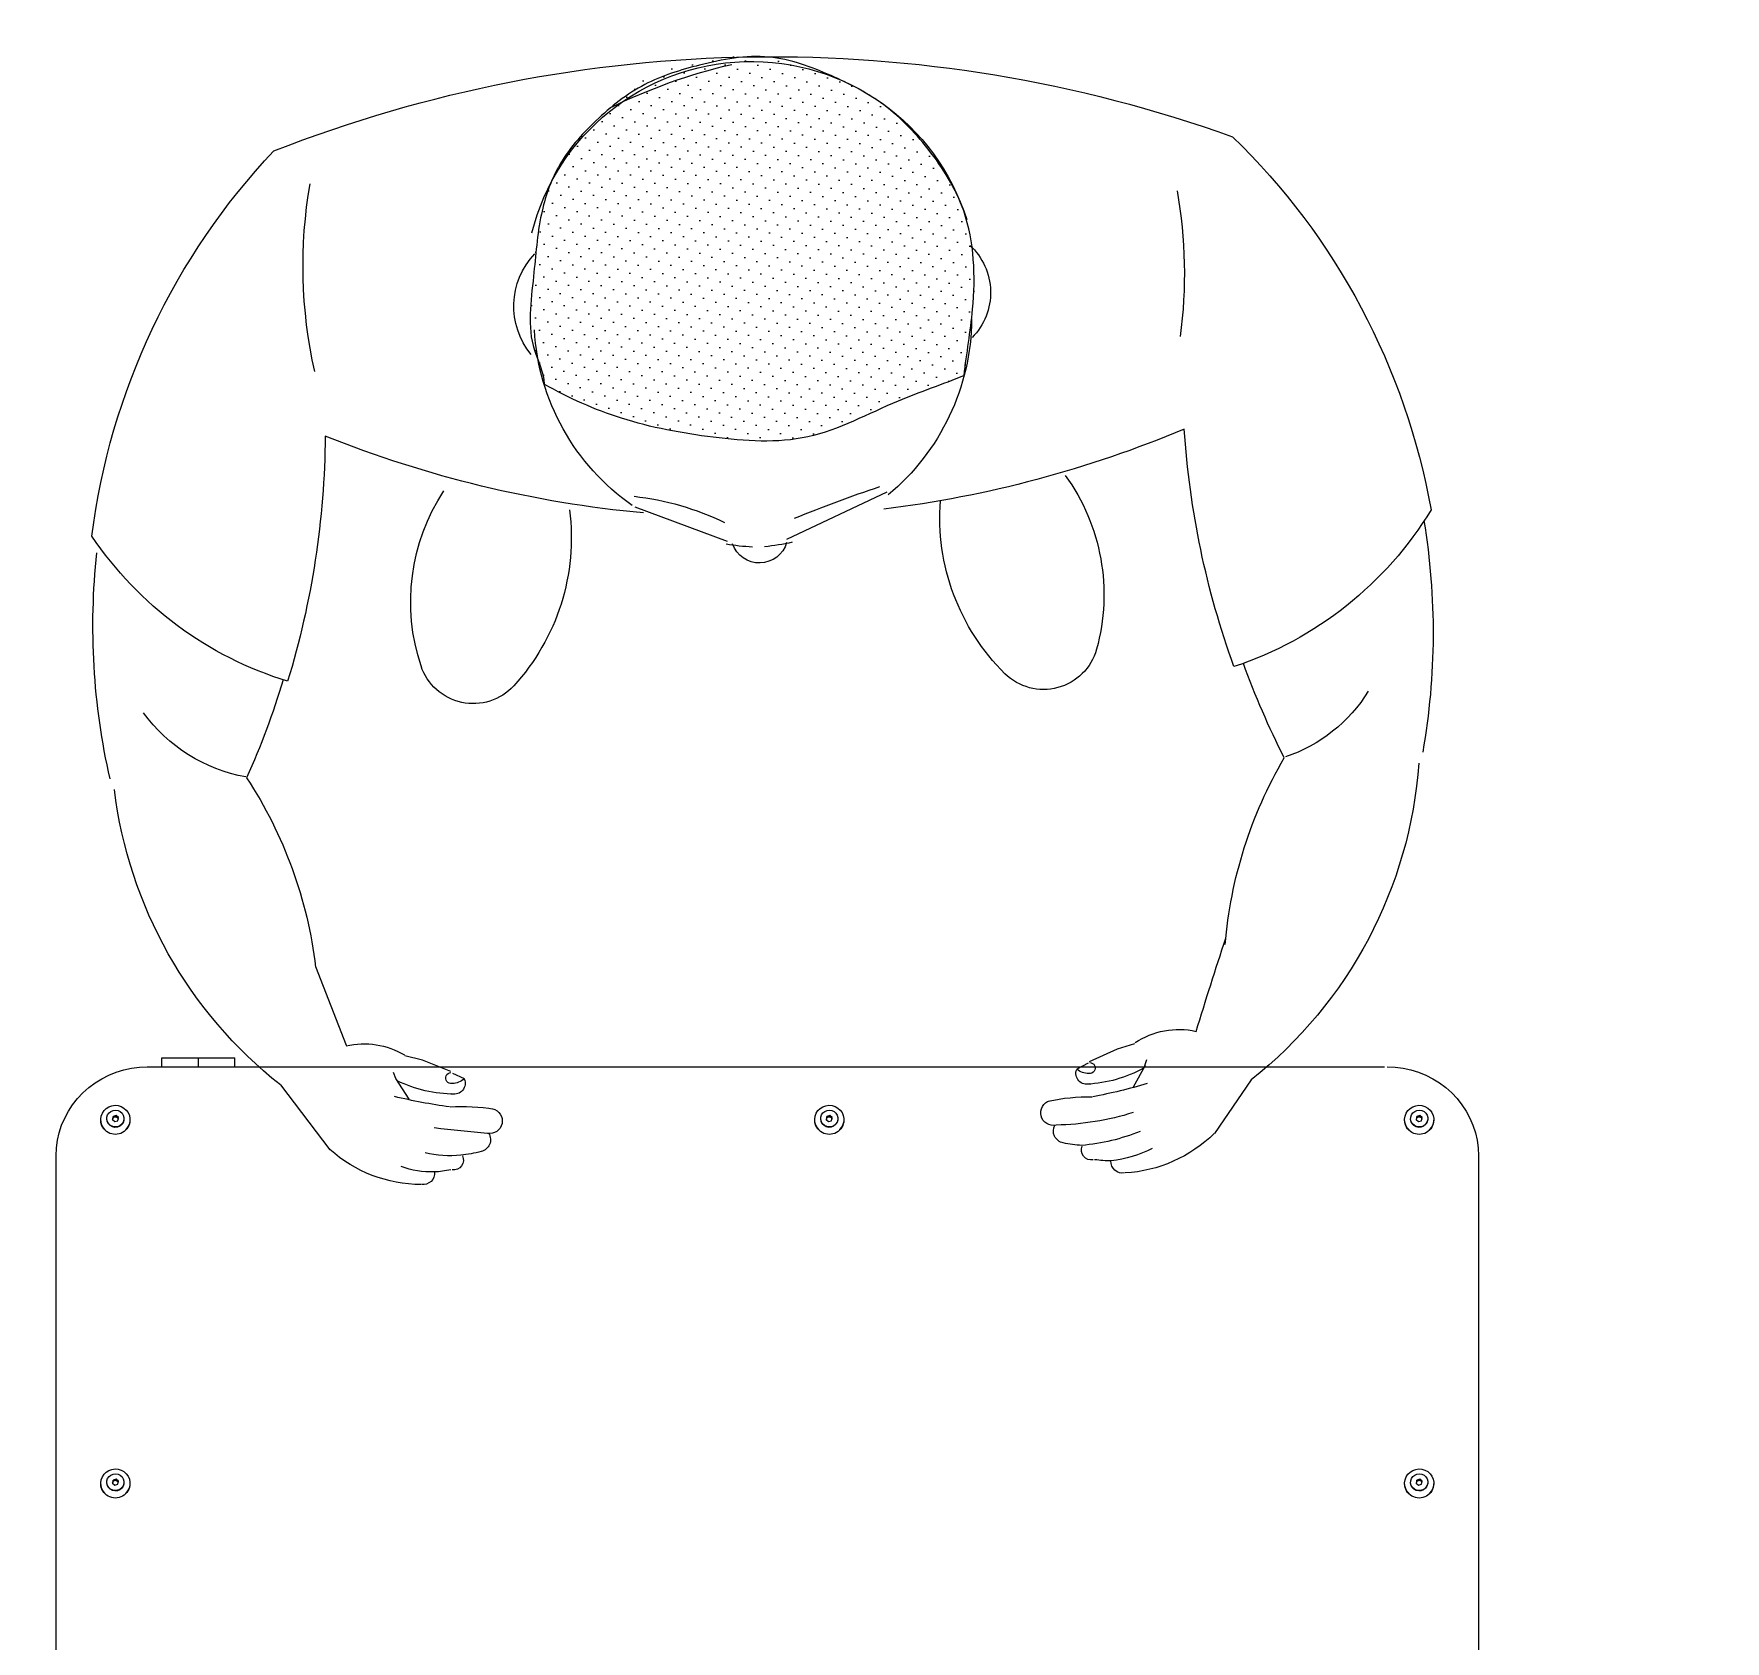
# Model space of a CAD drawing. Header units: millimetres. Extents: x -62354 to 129108, y -71259 to 35407.
# Drawn here: x -21300 to -20373, y 20197 to 21078 of the extents above; entities that cross this region are included whole.
import ezdxf

# ---------------------------------------------------------------- set-up
doc = ezdxf.new("R2010")
doc.units = ezdxf.units.MM
doc.header["$MEASUREMENT"] = 0
doc.layers.add('1st FL Layout xrf$0$CR-Machine', color=7, linetype='Continuous', transparency=0.5)

# ---------------------------------------------------------------- blocks, each defined once
blk = doc.blocks.new('1st FL Layout xrf$0$skjdfhkjwhieuyiury8723423434343')
for p, q in [((-192.7164232349023, 389.9999926697055), (-557.7768392392318, 390.0000014406687)), ((-577.9328572369413, 362.2149795321457), (-578.1139131175587, 362.2149844109954)), ((-577.26425901521, 365.4999929390906), (-577.6016684848, 365.4999876970833)), ((-378.5153596778982, 362.214996822906), (-378.6963857867522, 362.2150030499615)), ((-377.8467303361394, 365.4999818062352), (-378.1841546916403, 365.4999758901249)), ((-579.7631269715494, 357.1323755918129), (-579.2487214357825, 358.7820092242036)), ((-578.6282830332057, 355.8503575235663), (-579.7631269715494, 357.1323755918129)), ((-579.3357112423982, 357.1323696863838), (-579.7631269715494, 357.1323755918129)), ((-579.3357112423982, 357.1323696863838), (-579.0785226863227, 357.9571709425654)), ((-578.7682892732555, 356.4913606522605), (-579.3357112423982, 357.1323696863838)), ((-579.2487214357825, 358.7820092242036), (-577.5995017335517, 359.149623440142)), ((-578.8213057066896, 358.7820033188036), (-579.2487214357825, 358.7820092242036)), ((-579.0785226863227, 357.9571709425654), (-578.8213057066896, 358.7820033188036)), ((-578.8213057066896, 358.7820033188036), (-577.9966965296771, 358.9658253126545)), ((-578.2713259041775, 355.9299172518949), (-578.7682892732555, 356.4913606522605)), ((-576.9790931027965, 356.2179703912698), (-578.6282830332057, 355.8503575235663)), ((-578.1139014210203, 352.7849952045071), (-577.9328753121663, 352.7849889774516)), ((-577.9966965296771, 358.9658253126545), (-577.5290729053086, 359.0700564581493)), ((-577.5995017335517, 359.149623440142), (-576.4646875670878, 357.8676040236896)), ((-576.4646875670878, 357.8676040236896), (-576.9790931027965, 356.2179703912698)), ((-380.3455982924788, 357.1323644589575), (-379.831207642681, 358.7819974172453)), ((-379.2107841259567, 355.8503450425051), (-380.3455982924788, 357.1323644589575)), ((-379.9181974492385, 357.1323578794254), (-380.3455982924788, 357.1323644589575)), ((-379.9181974492385, 357.1323578794254), (-379.6609953555162, 357.9571895815316)), ((-379.3507903660065, 356.4913481711701), (-379.9181974492385, 357.1323578794254)), ((-379.831207642681, 358.7819974172453), (-378.182002826361, 359.1496109590807)), ((-379.4038067994406, 358.7819908377132), (-379.831207642681, 358.7819974172453)), ((-379.6609953555162, 357.9571895815316), (-379.4038067994406, 358.7819908377132)), ((-379.4038067994406, 358.7819908377132), (-378.5791976224282, 358.9658128315932)), ((-378.8538134592818, 355.9299352167582), (-379.3507903660065, 356.4913481711701)), ((-377.5615806578426, 356.217988356133), (-379.2107841259567, 355.8503450425051)), ((-378.6963876278605, 352.7849833975488), (-378.5153615190065, 352.7849771704932)), ((-378.5791976224282, 358.9658128315932), (-378.1115591121488, 359.070044651191)), ((-378.182002826361, 359.1496109590807), (-377.0471900080447, 357.8676213144208)), ((-377.0471900080447, 357.8676213144208), (-377.5615806578426, 356.217988356133)), ((-577.6016855863854, 349.499994751648), (-577.264246345032, 349.5000013418612)), ((-378.1841569073731, 349.4999836188217), (-377.8467325518723, 349.4999895349029)), ((-606.4953654501005, 339.9999383508693), (-606.4953407833818, -336.4999965040479)), ((-606.4953409479349, 331.9999896146182), (-611.4953592115198, 331.9999940319685)), ((-611.4953592115198, 331.9999940319685), (-611.4953498055693, 311.999981869536)), ((-606.4953613138059, 311.9999761039508), (-611.4953498055693, 311.999981869536)), ((-611.4953498055693, 311.999981869536), (-611.4953410737216, 291.9999845929851)), ((-606.4953532560612, 291.9999937133107), (-611.4953410737216, 291.9999845929851)), ((-579.7631041585701, -34.36762384485337), (-579.2487285210518, -32.7179887695529)), ((-578.6282903291285, -35.64963581837947), (-579.7631041585701, -34.36762384485337)), ((-579.3357184961787, -34.3676245859242), (-579.7631041585701, -34.36762384485337)), ((-579.3357184961787, -34.3676245859242), (-579.0785008845269, -33.54280616523465)), ((-578.7682966955472, -35.00862989856978), (-579.3357184961787, -34.3676245859242)), ((-579.2487285210518, -32.7179887695529), (-577.5995093033416, -32.35036385437706)), ((-578.8213130657678, -32.71798862758442), (-579.2487285210518, -32.7179887695529)), ((-579.0785008845269, -33.54280616523465), (-578.8213130657678, -32.71798862758442)), ((-578.8213130657678, -32.71798862758442), (-577.9967034674482, -32.53417593741324)), ((-578.2713337477762, -35.57006399522652), (-578.7682966955472, -35.00862989856978)), ((-576.979100904311, -35.28201178624295), (-578.6282903291285, -35.64963581837947)), ((-577.9328651647666, -29.28499985425151), (-578.1138910102891, -29.28499944199575)), ((-577.9967034674482, -32.53417593741324), (-577.5290802222444, -32.42993641860085)), ((-577.5995093033416, -32.35036385437706), (-576.4646954949712, -33.63237536270753)), ((-576.4646954949712, -33.63237536270753), (-576.979100904311, -35.28201178624295)), ((-578.1139086326584, -38.71499999819207), (-577.9328827766003, -38.71500064301654)), ((-577.6016630262602, -41.99999910281622), (-577.2642533038743, -41.99999944304)), ((-606.5524901860044, -335.8999989677104), (-606.5524962557247, -335.999999007181)), ((-606.5524901860044, -335.8999989677104), (-606.4953598730499, -335.900007267046)), ((-577.2642434980953, -349.5000108471722), (-577.6016840877128, -349.4999876655638)), ((-377.8467310531996, -349.499992882309), (-378.1841554086423, -349.4999987984193)), ((-579.7631114544347, -357.8676281944499), (-579.248705918726, -356.2179945620301)), ((-578.6282972879708, -359.1496476109314), (-579.7631114544347, -357.8676281944499)), ((-579.3356957252836, -357.8676340998791), (-579.7631114544347, -357.8676281944499)), ((-579.3356957252836, -357.8676340998791), (-579.0785085174721, -357.0428030718758)), ((-578.7683035279624, -358.5086444822082), (-579.3356957252836, -357.8676340998791)), ((-579.248705918726, -356.2179945620301), (-577.5995173365227, -355.8503519225051)), ((-578.8213199613965, -356.2180018156942), (-579.248705918726, -356.2179945620301)), ((-579.0785085174721, -357.0428030718758), (-578.8213199613965, -356.2180018156942)), ((-578.8213199613965, -356.2180018156942), (-577.996710784384, -356.0341798218142)), ((-578.2713117353269, -359.0700567625172), (-578.7683035279624, -358.5086444822082)), ((-576.9790789339459, -358.7820036231715), (-578.6282972879708, -359.1496476109314)), ((-577.9328728398541, -352.7849958305014), (-578.1138989487081, -352.7849896034459)), ((-577.996710784384, -356.0341798218142), (-577.5290871600155, -355.9299486763193)), ((-577.5995173365227, -355.8503519225051), (-576.4647031700006, -357.1323713389866)), ((-576.4647031700006, -357.1323713389866), (-576.9790789339459, -358.7820036231715)), ((-380.345599009539, -357.8676102295867), (-379.8312083596829, -356.2179772712989)), ((-379.2107848430169, -359.1496296460682), (-380.345599009539, -357.8676102295867)), ((-379.9181981662987, -357.8676168091188), (-380.345599009539, -357.8676102295867)), ((-379.9181981662987, -357.8676168091188), (-379.6609947243123, -357.0428148788342)), ((-379.3507910830667, -358.5086265173741), (-379.9181981662987, -357.8676168091188)), ((-379.8312083596829, -356.2179772712989), (-378.182003543363, -355.8503637294634)), ((-379.4038075164426, -356.2179838508309), (-379.8312083596829, -356.2179772712989)), ((-379.6609947243123, -357.0428148788342), (-379.4038075164426, -356.2179838508309)), ((-379.4038075164426, -356.2179838508309), (-378.5791983394884, -356.034161856951)), ((-378.8538128280779, -359.0700692436076), (-379.3507910830667, -358.5086265173741)), ((-377.5615800266969, -358.7820161042328), (-379.2107848430169, -359.1496296460682)), ((-378.5153590466944, -352.7850076374598), (-378.6963851555483, -352.7850014104042)), ((-378.5791983394884, -356.034161856951), (-378.111559829209, -355.9299300373532)), ((-378.182003543363, -355.8503637294634), (-377.047189376899, -357.1323831459449)), ((-377.047189376899, -357.1323831459449), (-377.5615800266969, -358.7820161042328)), ((-578.1139156757272, -362.2150099299906), (-577.9328611433157, -362.2149850370188)), ((-577.601670069329, -365.5000090346148), (-577.2642605997389, -365.5000037926075)), ((-378.6963883449207, -362.2149912910245), (-378.5153622360667, -362.2149975180801)), ((-378.1841576243751, -365.4999910697516), (-377.8467319206684, -365.5000149254629)), ((-557.7769447895116, -389.9999938646506), (-171.4013010958442, -390.0000079669699))]:
    blk.add_line(p, q)
at = {"color": 3}
blk.add_line((-577.2642365208594, -25.99999946166645), (-577.6016760334605, -26.00000006263144), dxfattribs=at)
for points in [[(-557.7768392392318, 390.0000014406687), (-562.0229554414982, 389.8097138483718), (-566.236721199879, 389.2403730563528), (-570.3861123883398, 388.296293239895), (-574.4395618000999, 386.9846318377531), (-578.3661675505573, 385.3153801143635), (-582.1361058378825, 383.3012549694977), (-585.7206255498459, 380.9575798508886), (-589.0924921450205, 378.3022049872961), (-592.2260391067248, 375.3553260612243), (-595.0973709528917, 372.1393556840194), (-597.6847164531355, 368.6788179018185), (-599.9683231346426, 364.9999949785415), (-601.9308145439136, 361.1309112171293), (-603.5572647316149, 357.1010014249478), (-604.8353092506295, 352.9409268900927), (-605.7551966104074, 348.6823940540489), (-606.3099507287843, 344.3577891605964), (-606.4953628430376, 339.9999996250262)], [(-571.9648062038468, 363.0255770166987), (-573.0718787850928, 364.0105538970383), (-574.5415045684204, 364.857722539251), (-576.1542016909225, 365.3608532901562), (-577.8345911261858, 365.4964206297009), (-579.5040742608253, 365.2580794036912), (-581.0846057143062, 364.6569712966448), (-582.5023106692825, 363.7212328585156), (-583.690822232631, 362.494591391267), (-584.5946527239867, 361.0343924743065), (-585.1714594730875, 359.4089317310718), (-585.3943445450859, 357.6942182343919), (-585.2528269787435, 355.9704102004471), (-584.7535714576952, 354.3181423810602), (-583.9198842029436, 352.81464078711), (-582.7907798156375, 351.5302446684509), (-581.4190345297684, 350.5249445621157), (-579.8687737906585, 349.8458364141115), (-578.2125239414163, 349.5245999697945), (-576.5277264460456, 349.5762843159901), (-574.8931207808782, 349.998487198347), (-573.3851677728817, 350.7714274925529), (-572.074398341414, 351.8590055385139), (-571.9917445637402, 351.9455944017682)], [(-581.2031167020323, 360.9898887735617), (-582.0359769641655, 359.9553073008719), (-582.5511187301599, 358.7218087995425), (-582.7067961845314, 357.3893145344628), (-582.4903571075993, 356.0657957796066), (-581.9193946319865, 354.8584507982305), (-581.0401058417629, 353.8651276432502), (-579.9237651990843, 353.166279820638), (-578.6607943215058, 352.8185224467306), (-577.3535120296874, 352.8500083080726), (-576.1078609238612, 353.2582368991571), (-575.0246978365467, 354.0100908419117), (-574.1918078026501, 355.0446736628364), (-573.6766660366557, 356.2781721641659), (-573.5210183540476, 357.6106650810398), (-573.7374276592163, 358.9341851841309), (-574.3084199066507, 360.1415288172429), (-575.1877086968161, 361.1348519722524), (-576.3040493395529, 361.8336997948645), (-577.5670202170731, 362.1814571687428), (-578.8742727371282, 362.1499726556358), (-580.119953614776, 361.7417427163164), (-581.2031167020323, 360.9898887735617)], [(-372.5472775247763, 363.0255658838723), (-373.6543798778439, 364.010541415948), (-375.1239907753188, 364.8577107322926), (-376.7366878977627, 365.3608414831979), (-378.4170773330261, 365.4964088227425), (-380.0865604676655, 365.2580675967329), (-381.6671081553213, 364.656988587376), (-383.0847819902119, 363.7212217256601), (-384.2733233254403, 362.4945789102057), (-385.1771240449161, 361.0343813414802), (-385.7539470281336, 359.408949695935), (-385.9768307519262, 357.6942064274335), (-385.8353145337896, 355.9704281652812), (-385.3360576645355, 354.3181305741018), (-384.5023717579897, 352.8146587519441), (-383.373266022536, 351.5302328614926), (-382.0015220848145, 350.5249625269498), (-380.4512748834677, 349.8458239330503), (-378.7950250341673, 349.5245874887041), (-377.1102126528276, 349.5762725090317), (-375.4756069877185, 349.9984753913886), (-373.9676688656327, 350.7714150114916), (-372.6568696623435, 351.8589944056584), (-372.5742321187863, 351.9456123666314)], [(-381.78558802302, 360.9898776407063), (-382.6184780568583, 359.9552948197816), (-383.133619822911, 358.7217963184812), (-383.2892823914299, 357.3893027275044), (-383.0728582003503, 356.0657832985162), (-382.50186730118, 354.8584694371966), (-381.622593396809, 353.8651456080843), (-380.5062514059246, 353.1662680136797), (-379.2432805283461, 352.8185106397723), (-377.9360144706443, 352.8500255988038), (-376.6903471307014, 353.2582250921987), (-375.607184043387, 354.0100790349825), (-374.7743102436652, 355.0446909535967), (-374.2591684776125, 356.2781894548971), (-374.1035045608878, 357.6106532740814), (-374.3199287519674, 358.9341727030405), (-374.8909061134909, 360.1415170102846), (-375.7701949037146, 361.134840165294), (-376.8865355463931, 361.8336879879062), (-378.1494928862667, 362.1814758077089), (-379.4567738298792, 362.1499601745745), (-380.7024411698803, 361.7417606811796), (-381.78558802302, 360.9898776407063)], [(-571.9647835067008, -28.47441986144986), (-573.0718860914931, -27.48943921233877), (-574.5415119222598, -26.64226952340687), (-576.1542090710718, -26.13913819103618), (-577.8345984299667, -26.00357253779657), (-579.5040817225818, -26.24191027492634), (-581.0846136553446, -26.84300779903424), (-582.5022882249905, -27.77875843740185), (-583.6908292546868, -29.00540799807641), (-584.5946303112432, -30.46559812381747), (-585.1714671060327, -32.09105416791863), (-585.3943520516041, -33.80577045571408), (-585.2528349908534, -35.5295673252258), (-584.7535790484981, -37.1818444482924), (-583.9198920044, -38.68534139040275), (-582.7907867323374, -39.96975704681245), (-581.419042499736, -40.97503389391932), (-579.8687807495007, -41.65416437076055), (-578.2125310687697, -41.975397093629), (-576.5277337419102, -41.92370902592666), (-574.8931276554358, -41.50151544727851), (-573.3851753636845, -40.72855933679966), (-572.0743759918842, -39.64098366411054), (-571.9917522388278, -39.55439056686009)], [(-581.2030944157159, -30.51009903347585), (-582.0359842178877, -31.54468697143602), (-582.551125815371, -32.77818919424317), (-582.7068036068231, -34.11067601639661), (-582.4903644877486, -35.43419570161495), (-581.9193729144172, -36.6415244488162), (-581.0401136432774, -37.63485453426256), (-579.9237726635183, -38.3337097998301), (-578.660801533144, -38.68147275593947), (-577.3535199575126, -38.6499710783246), (-576.1078681775834, -38.2417573731218), (-575.024705216696, -37.48990063928068), (-574.1918154356536, -36.45531223612488), (-573.676673838112, -35.22181001334684), (-573.5210258184816, -33.88932453942834), (-573.7374351446633, -32.56580397117068), (-574.3084267390659, -31.35847475874471), (-575.1877157820854, -30.36514602150419), (-576.3040567407152, -29.66629122116137), (-577.5669981203973, -29.31852645162144), (-578.8742796854349, -29.35002836186322), (-580.11996122665, -29.75824364784057), (-581.2030944157159, -30.51009903347585)], [(-606.4953407833818, -339.9999967516924), (-606.3099600124406, -344.3577907454164), (-605.7551989620551, -348.6824193554639), (-604.8352931669215, -352.9409599085629), (-603.5572591851815, -357.1010034978972), (-601.9307931488147, -361.1309188849409), (-599.9682937942562, -365.0000027065689), (-597.6846974248765, -368.6788299957698), (-595.0973832024029, -372.1393692241109), (-592.2260378812207, -375.3553341706865), (-589.0925042527379, -378.3022367246158), (-585.7206228488358, -380.9575885464146), (-582.1360953276162, -383.3012827089697), (-578.36616507289, -385.3154002358788), (-574.4395685473573, -386.9846255587763), (-570.3861157905194, -388.2962871857744), (-566.2367188425851, -389.2403888214903), (-562.0229384260019, -389.8097380027466), (-557.7768323898781, -389.9999989010976)], [(-571.9647906867322, -351.9744267695642), (-573.071893039858, -350.9894512374594), (-574.5414890513639, -350.1422812469827), (-576.1542159456294, -349.6391518442833), (-577.8345756090712, -349.5035831565328), (-579.5040885155322, -349.7419257307774), (-581.084621317219, -350.3430040660314), (-582.5022951521678, -351.2787709277181), (-583.690836487338, -352.5054137432016), (-584.594637206872, -353.9656113119272), (-585.1714750760002, -355.5910436315753), (-585.3943303761771, -357.3057557800494), (-585.2528425817145, -359.0295651622291), (-584.7535572887864, -360.6818316333811), (-583.9198998059146, -362.1853345755662), (-582.7907642985228, -363.4697591177828), (-581.4190203609178, -364.4750294523255), (-579.8687880453654, -365.1541687203571), (-578.2125381961232, -365.4754051646742), (-576.5277109289309, -365.4237194702437), (-574.8931350355851, -365.0015179361217), (-573.3851833757944, -364.2285478700942), (-572.0743828243576, -363.1409982477489), (-571.9917303948314, -363.0543796126731)], [(-372.5472782418365, -351.9744088047009), (-373.6543805949041, -350.9894332725962), (-375.1239914923208, -350.1422639562516), (-376.7366886148229, -349.6391332053172), (-378.4170780500863, -349.5035658658016), (-380.0865611847257, -349.7419070918113), (-381.6671075241175, -350.3430158729898), (-383.0847827072721, -351.2787529628549), (-384.2733240424423, -352.5053957783675), (-385.1771247619763, -353.965593347064), (-385.7539463969297, -355.5910547644307), (-385.9768314689281, -357.3057682611106), (-385.835313902644, -359.0295762950846), (-385.3360583815956, -360.6818441144424), (-384.5023711267859, -362.1853457084217), (-383.3732653913321, -363.4697715988441), (-382.0015214536106, -364.4750419333868), (-380.4512742522638, -365.1541805272864), (-378.7950257512275, -365.47538719984), (-377.1102133698878, -365.4237021795125), (-375.4756063565146, -365.0015290689771), (-373.9676695826347, -364.2285596770525), (-372.6568703794037, -363.1409802828857), (-372.5742314875824, -363.0543920937344)], [(-581.2031025331817, -354.0100852408796), (-582.0359912188724, -355.0446978336258), (-582.5511329848669, -356.2781963349262), (-582.706780667475, -357.6106892518001), (-582.4903713623062, -358.9342093548912), (-581.9193804630777, -360.1415232161817), (-581.0401214447338, -361.134847719426), (-579.9237808020553, -361.8336955420091), (-578.6608085762127, -362.181482687738), (-577.3535276326002, -362.1499670545745), (-576.1078454067465, -361.7417668870767), (-575.0247120913118, -360.9899142925569), (-574.1918234056211, -359.9553016998107), (-573.6766816395684, -358.7218031984812), (-573.5210028369911, -357.3893387051939), (-573.7374432621291, -356.0657901785453), (-574.3084341613576, -354.8584763172257), (-575.1876931797597, -353.8651518139814), (-576.3040338224382, -353.1663039913983), (-577.5670060482225, -352.8185168456694), (-578.8742869918351, -352.8500324788329), (-580.1199692176888, -353.2582326463307), (-581.2031025331817, -354.0100852408796)], [(-381.7855887400219, -354.0100970478379), (-382.6184787739185, -355.0446798687626), (-383.133620539913, -356.278178370063), (-383.2892831084318, -357.6106719610689), (-383.0728589174105, -358.934191390028), (-382.5018666699762, -360.14153502314), (-381.6225927656633, -361.1348588522815), (-380.5062521229265, -361.8337066748645), (-379.2432812454063, -362.1814640487719), (-377.9360138394404, -362.1499788615329), (-376.6903478477034, -361.7417495963455), (-375.6071847604471, -360.9898956535908), (-374.7743096124614, -359.955313506769), (-374.2591678464087, -358.7218150054396), (-374.103505277948, -357.3893214144628), (-374.3199294689693, -356.0658019855036), (-374.8909054822871, -354.8584874500812), (-375.7701956207165, -353.8651345232502), (-376.8865362633951, -353.1662867006671), (-378.1494922550628, -352.8185286526277), (-379.4567745468812, -352.8500145139697), (-380.7024405386765, -353.2582437791862), (-381.7855887400219, -354.0100970478379)]]:
    blk.add_lwpolyline(points)
for centre, radius, start, end in [((-578.024858477118, 357.489562482544), 4.726710173941093, 312.5973416133248, 88.66589097176323), ((-577.3001949735335, 357.7422773660219), 7.757798805428714, 28.60756108005052, 89.73459145333157), ((-378.6073445099173, 357.4895501532301), 4.726709671624516, 312.5973443453817, 88.66607343195415), ((-377.8827216775389, 357.7421997419151), 7.757865552745813, 28.60809070134378, 89.73418469919099), ((-577.6197295119055, 357.5001841770718), 1.528696971131684, 162.6061267062719, 221.2940621340647), ((-577.6661707145977, 357.5268416022591), 1.476455699732453, 102.9361076316162, 163.0545523056695), ((-577.6800274294801, 357.4487443510152), 1.449447269543785, 221.3392686198419, 261.6350871605089), ((-577.6865245777299, 357.5744406426093), 1.425537772139965, 80.42871002064827, 102.5670761962948), ((-577.9219122023205, 357.3102857187623), 4.52529045159219, 270.0897079179637, 313.1742014693525), ((-577.4259036528529, 357.489296516811), 7.990930513884807, 271.1591783132603, 29.76852728432682), ((-378.2020890448475, 357.500183068827), 1.528810837216776, 162.6066879904181, 221.2908812837013), ((-378.2487395402277, 357.5269282906374), 1.476343884832764, 102.9344072678878, 163.0559909261522), ((-378.2625367379515, 357.4488143387425), 1.449495574656096, 221.3419306438904, 261.6362370349977), ((-378.2690518684685, 357.5760555896268), 1.42394367175583, 80.41561007160672, 102.5802953642339), ((-378.5045005775173, 357.3105315397261), 4.525548240305136, 270.0909963140266, 313.1729130725487), ((-378.008412067953, 357.4892975304974), 7.990943781195128, 271.1593356565922, 29.76860732259254), ((-577.3002306530252, -33.75776930205757), 7.757853341882223, 28.60786828808233, 89.73416366812026), ((-577.6196569398162, -33.99981433755602), 1.528751819169333, 162.6059299163443, 221.2918593674546), ((-577.6662803324871, -33.97301957698073), 1.476296199015197, 102.9334406785227, 163.0573696179667), ((-577.6800326231751, -34.05120316994726), 1.449477365099975, 221.3404874953162, 261.635149478555), ((-577.6865003041457, -33.92499535102979), 1.424992857472348, 80.4250957003905, 102.5732462193425), ((-578.0248629670823, -34.01043010866852), 4.726711680954662, 312.5972813890314, 88.66592669653267), ((-577.4259105430683, -34.01069919005386), 7.990935589458839, 271.1591770857061, 29.7686028519842), ((-577.921948735835, -34.18965437851148), 4.525352115983939, 270.0900816745186, 313.1739794961982), ((-555.0525030854624, -336.0000002476445), 51.5, 179.9999999999999, 182.6995637146043), ((-577.3002348394948, -357.2577929114923), 7.75786555273845, 28.6080907013427, 89.73418469919118), ((-377.8827022898477, -357.2577161786903), 7.757806692168541, 28.60758294487458, 89.73433116963419), ((-577.6196022068034, -357.4998095845804), 1.528810837214762, 162.6066879904127, 221.2908812836797), ((-577.6662948469166, -357.4730191604176), 1.476290396243162, 102.933205788217, 163.057192409925), ((-577.6801789166639, -357.5514072171645), 1.449247512114922, 221.3385056053698, 261.640545485565), ((-577.6865661927732, -357.4238926151011), 1.423900037078589, 80.4152661593466, 102.5806392777125), ((-578.0248815978994, -357.5104570269177), 4.726724751494351, 312.5978153819197, 88.66578758710054), ((-577.9220226577017, -357.6894004149362), 4.525608302739113, 270.0912964758766, 313.1726129106746), ((-577.4259332834044, -357.5106908089074), 7.990948630043391, 271.1592859541265, 29.76855180194804), ((-378.2021890844335, -357.4998232626822), 1.528715329246444, 162.6054931720788, 221.2924466491781), ((-378.2486644083401, -357.4731131600274), 1.476425931850452, 102.9366961340761, 163.0554603461898), ((-378.2624490073067, -357.5510865125689), 1.449610752786916, 221.3418125198602, 261.6334267153031), ((-378.269004975562, -357.4257397360634), 1.425731011321486, 80.42967878428506, 102.5662266498604), ((-378.5043893500697, -357.6897254281794), 4.52526578489769, 270.0895846275664, 313.1743247602357), ((-378.6073452269775, -357.5104245353141), 4.726709671623596, 312.5973443454358, 88.66607343191484), ((-378.0084105061833, -357.5107074571715), 7.990943235193054, 271.1593290618435, 29.76861391890371)]:
    blk.add_arc(centre, radius, start, end)
blk = doc.blocks.new('1st FL Layout xrf$0$OMINO_PIANTA')
at = {"ltscale": 0.1000000014901161}
h = blk.add_hatch(dxfattribs=at)
h.set_pattern_fill('DOTS', color=256, scale=4, angle=270.0000000000001, style=0)
h.set_pattern_definition([(270.0000000000001, (0, 0), (6.350000000000002, -3.174999999999995), [0, -6.35])])
edge = h.paths.add_edge_path(flags=0)
edge.add_spline(control_points=[(134.6054175689159, -31.99924351331542), (169.8465231104564, 77.49137535829118), (63.26467328698436, 120.7399641084727)], knot_values=[0, 0, 0, 190.3603974120635, 190.3603974120635, 190.3603974120635], weights=[1, 1, 1], degree=2, periodic=0)
edge.add_spline(control_points=[(63.26467328698521, 120.7399641084723), (55.2355752189266, 123.7195759803231), (35.44724395704455, 129.7962490708014), (1.250382631231297, 129.5327651624908), (-41.81877051733752, 119.7101719042837), (-74.95919904117468, 89.02802906017071), (-92.18135848431079, 64.38246294032682), (-99.85589171806593, 54.89059292450853)], knot_values=[0, 0, 0, 0, 25.56345246173946, 62.29658892027086, 101.5233627389852, 155.8608358181692, 192.6163874364061, 192.6163874364061, 192.6163874364061, 192.6163874364061], weights=[1, 1, 1, 1, 1, 1, 1, 1], degree=3, periodic=0)
edge.add_spline(control_points=[(-99.85589171806593, 54.89059292450853), (-94.99471390044815, 42.88840676409882), (-81.21177557792097, 15.56945876255249), (-68.06916861705186, -32.02118530758968), (-27.58228831328846, -67.53708499863787), (13.21153361028835, -95.97778979156948), (43.96668875843039, -107.9250456237891), (58.83676655771846, -112.1243119840312)], knot_values=[0, 0, 0, 0, 38.93003648033046, 92.28908390376756, 144.2347105714112, 195.7450343448323, 242.1980681077603, 242.1980681077603, 242.1980681077603, 242.1980681077603], weights=[1, 1, 1, 1, 1, 1, 1, 1], degree=3, periodic=0)
edge.add_spline(control_points=[(58.83676655771846, -112.1243119840312), (63.44393703843125, -107.5596996081274), (83.89860751250886, -102.0112634390295), (103.3935405604581, -75.6201098431643), (123.7156764631218, -52.81361261163065), (132.2668329040015, -37.42498565048311), (134.6054175689161, -31.99924351331456)], knot_values=[0, 0, 0, 0, 19.5469168197635, 60.09569996358271, 94.72134104704877, 112.4526095631979, 112.4526095631979, 112.4526095631979, 112.4526095631979], weights=[1, 1, 1, 1, 1, 1, 1], degree=3, periodic=0)
for p, q in [((-115.4529175749885, -20.19266823105863), (-95.20352261137668, -77.48844094982995)), ((-24.05414408312207, -124.0620371938839), (-72.97321329271654, -101.3340132479479)), ((-485.1226005941279, -104.9983263966769), (-491.8229271482742, -140.086679521055)), ((-438.5437682688606, -140.9624605034641), (-436.9824790818638, -137.8730781990834)), ((-421.3264598147651, -145.1591344402877), (-426.1229507462558, -136.3863642991564)), ((-438.6874556764341, -140.8356309257124), (-442.3471266003613, -153.8071052328196)), ((-415.6102137417183, -160.9636289661102), (-421.3264598147651, -145.1591344402877)), ((-415.7445011069502, -162.1304417324372), (-413.6268290281951, -168.9195515766496)), ((-174.3151692305981, -413.7471684162916), (-180.966550478126, -411.230091737032)), ((-173.142441339929, -413.6824040540393), (-157.7052693013247, -420.3270436857454)), ((-157.7052693013247, -420.3270436857454), (-149.2327979627662, -425.636003152551)), ((-80.0026195534956, -425.9270042745684), (-122.3838665324729, -444.3330327816547)), ((-154.420301316044, -437.9141368305499), (-167.5861998116233, -440.797096035205)), ((-154.5383748478707, -437.7631717552322), (-151.3617337322866, -436.388086968409)), ((-112.5602817815088, -485.2458105818587), (-156.8278876473741, -491.0003194471316))]:
    blk.add_line(p, q, dxfattribs=at)
for centre, radius, start, end in [((-321.1096144581947, -96.21955502375884), 147.5163155402069, 207.1878981168849, 223.8620110382518), ((-402.6726340692002, -145.8669735570511), 75.04958576366732, 198.8375040490727, 216.8207187832956), ((-361.8697253703537, -126.7003583443032), 108.6715761110247, 202.4675087206615, 219.864989898037), ((338.9795792588093, 220.0861978315492), 846.5804254609441, 229.4622811760288, 231.4477716788674), ((-163.3897864037065, -404.5026921336264), 59.52291083409703, 219.1788477933386, 238.1828674751628), ((-169.5846761696355, -424.7264889457646), 49.81428185738489, 223.3386503705953, 244.6647675692417)]:
    blk.add_arc(centre, radius, start, end)
for centre, major_axis, ratio, start_param, end_param in [((-118.074479773928, -125.5186117150642), (266.7637896984343, 266.7637896984343), 0.9999999999998754, 0.7648996018551838, 1.389614396435514), ((-433.2302607797719, -423.3230245149369), (529.0856647320882, 529.0856647320879), 0.9999999999998892, 5.904305818789608, 6.62239461434309), ((39.60856727281497, -6.47794610487108), (-185.6155300614483, 185.6155300614484), 0.9999999999999754, 6.10458758382888, 6.410079408420422), ((-115.692027793546, -129.7723497016304), (266.7637896984345, 266.7637896984344), 0.9999999999998695, 1.401912029604722, 1.739809720221731), ((-137.5408177131612, 136.7605588052229), (141.9387558302124, 141.9387558302124), 0.9999999999998985, 2.113770979392807, 2.815816734496318), ((16.68719815635995, 5.954404556388908), (87.59333842030865, 87.59333842030864), 0.9999999999998848, 4.950972661031251, 7.544675441345611), ((-515.9752839961511, 477.1326424960207), (-334.5267872998722, 334.5267872998723), 0.9999999999999918, 2.789257604318038, 3.071648574820025), ((367.9247109820935, 349.9626233381605), (436.9468386804222, 436.9468386804222), 0.9999999999998997, 2.737436835567995, 3.01423943811043), ((-53.1119404419951, 72.36571501804063), (24.75274061758252, 24.75274061758252), 0.99999999999995, 0.73403596734222, 2.34814113476508), ((-296.2615156415413, 70.51275376152444), (60.07382797389665, 60.07382797389664), 0.9999999999998396, 2.117072637377761, 2.814493869552399), ((-153.5695812187405, -78.24571181820829), (219.6529179481808, 219.6529179481808), 0.9999999999994744, 5.82007128041952, 6.048985947669197), ((-242.3512916109757, -78.07740818504134), (172.7174633653956, 172.7174633653956), 0.9999999999998864, 1.638380721017455, 2.466633323004694), ((9.088154337863669, -9.64483351572744), (89.53665851723387, 89.53665851723386), 0.999999999999871, 1.574237964692728, 2.444070040878087), ((-160.8214919701349, -54.47826254296342), (78.84941638770678, 78.84941638770675), 0.9999999999998191, 0.9381174373122183, 1.83684922764001), ((-518.053933662806, 482.2142046368953), (-334.5267872998386, 334.5267872998387), 0.9999999999996176, 2.669068695762576, 2.788588668191664), ((-605.5660595596746, 93.94574978868513), (170.5500057829011, 170.5500057829011), 0.9999999999998136, 4.789431345945422, 5.238429533968123), ((-231.460822563713, -14.09426741242714), (21.31341857145861, 21.3134185714586), 0.9999999999998598, 1.836849227639928, 3.915523468062914), ((-230.4288819016292, 75.89125889154273), (84.94697829322264, 84.94697829322263), 0.999999999999958, 3.915523468062754, 4.785703030681184), ((-774.8704011748086, -348.9697988173812), (523.8946234396705, 523.8946234396705), 0.9999999999978069, 5.889316976828679, 5.956628213137117), ((-2483.288368702317, 988.6025017677111), (1636.583670492079, 1636.583670492079), 0.9999999999973639, 5.004304096688892, 5.027438240314759), ((71.68226201761354, -64.29609943466494), (29.39083262755724, 29.39083262755724), 0.9999999999998987, 4.014330057851526, 5.472750608882199), ((-82.84425395316794, -86.24113625510654), (11.01027428010233, 11.01027428010233), 0.999999999999814, 1.852362900104115, 4.371406855593026), ((9.088154337863669, -9.64483351572744), (-89.53665851752449, 89.5366585175245), 0.9999999999968232, 1.341494611162685, 1.46207335360479), ((0, 0), (-89.53665851744637, 89.53665851744638), 0.999999999997618, 1.620103748502734, 1.73464238070962), ((-116.9290711991343, -241.59804507015), (109.9622076960828, 109.9622076960828), 0.9999999999999983, 0.1091284392183872, 0.4422901402551741), ((0, 0), (89.53665851723198, 89.53665851723196), 0.9999999999998972, 3.748968433803652, 4.649531791004466), ((-468.3674849040833, -144.2562073344343), (30.66232476117441, 30.6623247611744), 0.9999999999997776, 5.692836231712802, 6.498215680616817), ((367.9247109820935, 349.9626233381605), (436.946838680423, 436.946838680423), 0.9999999999998885, 3.227997065966785, 3.519589152946085), ((13.25312357558869, 26.09279613322724), (185.615530061474, 185.615530061474), 0.9999999999998624, 4.485285644793624, 4.880076764493369), ((-123.0089106657906, -114.5307540250251), (266.763789698418, 266.7637896984179), 0.9999999999999228, 4.833889979359806, 5.463513548838439), ((-415.9422697101033, -139.9036982581037), (53.5921312030944, 53.5921312030944), 0.9999999999999859, 2.358129071456152, 3.079875471043701), ((-175.7059276503423, -0.7651389680231659), (217.601677305136, 217.601677305136), 0.9999999999974112, 2.851394224250745, 2.951301673378388), ((-369.8188286116165, -122.8209635276562), (50.85095417851302, 50.85095417851301), 0.9999999999995092, 2.631600339095826, 3.084617048495345), ((73.01071226594284, -246.1350028796205), (84.94697829323397, 84.94697829323395), 0.9999999999998296, 1.438066725016025, 2.308246287634326), ((-418.1947113958232, -163.4015315593897), (2.134313259823541, 2.134313259823541), 0.9999999999984065, 0.008392753539509206, 3.260451931266295), ((-413.2586100515909, -159.6797045633884), (6.456036001561252, 6.456036001561251), 0.999999999999407, 3.1051636277957, 3.873998884290282), ((-508.1919274662903, -252.2050991295455), (-78.28472674077298, 78.28472674077298), 0.9999999999992428, 4.498610090110461, 4.718049797073681), ((-419.1664740504128, -166.6547789012584), (4.184309379981256, 4.184309379981255), 0.9999999999991884, 2.849500027455241, 5.086244710048281), ((-467.2647743052693, -186.5373084425591), (-4.582725898886754, 4.582725898886755), 0.9999999999999544, 1.402196198317458, 3.164966643059032), ((-411.7613710979567, -139.0687623340327), (-51.38449218460143, 51.38449218460143), 0.9999999999908388, 1.578452914761145, 1.704530827688556), ((-421.5812861011436, -194.8621370479576), (4.871497341540091, 4.871497341540091), 0.9999999999980826, 2.901779427304462, 6.001703180473753), ((-52.99543256904508, -168.9090207494064), (78.84941638770538, 78.84941638770535), 0.9999999999998432, 4.386920528057171, 5.285652318384948), ((-450.7797477940767, -194.4460881621106), (-3.822912676402928, 3.822912676402928), 0.9999999999999581, 1.367750752672767, 3.543205177606946), ((-387.7223067551677, -129.867581467528), (-62.18461404026083, 62.18461404026083), 0.999999999997861, 1.642408473056808, 1.758662266373564), ((-433.409504379073, -197.0032873519503), (4.762827968442187, 4.762827968442187), 0.9999999999998912, 3.329458593169182, 5.196775592966944), ((458.6575153818555, -550.8733091347493), (334.5267872999737, 334.5267872999736), 0.9999999999997063, 1.573933331753925, 1.862609344821264), ((-16.87730421243759, -241.8217281017078), (21.31341857146016, 21.31341857146016), 0.9999999999998646, 2.308246287634368, 4.386920528057205), ((460.8534213295388, -552.0534861504836), (-334.5267872998261, 334.5267872998261), 0.9999999999991239, 0.2917720474973837, 0.4131084063449678), ((136.7841070480863, -149.7667234194505), (141.9387558302169, 141.9387558302169), 0.9999999999999212, 3.435403366365713, 4.114082490378627), ((-126.8768724201764, -113.3014553457287), (266.7637896984575, 266.7637896984575), 0.9999999999997828, 4.483960035475492, 4.814630553284096), ((68.07357655189115, -616.3555758963921), (170.5500057828923, 170.5500057828923), 0.9999999999998463, 0.9853402217290369, 1.447521706787109), ((71.90771738212787, -307.2379669753045), (62.81051024270181, 62.8105102427018), 0.9999999999998512, 3.314607083241231, 4.079785469313851), ((-207.3356984899547, -417.6300262204548), (-4.871497341537134, 4.871497341537135), 0.9999999999993516, 4.934455555607255, 8.034379308776806), ((-269.720465862094, -500.6827763127784), (-78.28472674080537, 78.28472674080537), 0.9999999999988268, 4.647312612213231, 4.866752319176382), ((-179.0347216280352, -416.8944451455972), (-4.184309379981777, 4.184309379981777), 0.9999999999996863, 5.849914026033549, 8.086658708626079), ((-171.7211428937735, -411.4111901683899), (-6.456036001566515, 6.456036001566516), 0.9999999999992832, 0.7789745446129928, 1.5478098011065), ((-175.7295110676276, -416.1175770257886), (-2.134313259826714, 2.134313259826714), 0.9999999999961341, 1.392521497636672, 4.644580675362105), ((-210.1754372446448, -429.3102298171233), (4.762827968444089, 4.762827968444088), 0.9999999999999198, 1.02699416273052, 2.894311162527828), ((-112.7779683192675, -342.3896736808783), (89.84110834314326, 89.84110834314325), 0.9999992847027412, 3.046452618379712, 3.046748239069086), ((-132.3479619658756, -370.2367560385718), (-50.8509541785193, 50.8509541785193), 0.9999999999998936, 1.568356380406793, 2.021373089806107), ((-159.5972597551808, -467.3386772558586), (-30.66232476117857, 30.66232476117857), 0.9999999999998422, 4.480169661963078, 5.24332250436875), ((-140.4452648160768, -387.6902095815876), (-62.18461404023122, 62.18461404023122), 0.9999999999983765, 1.323514835733702, 1.452568410845725), ((1.019025175413844, -183.7141317556307), (217.6016773051617, 217.6016773051617), 0.9999999999998598, 3.272468082318222, 3.372375531445652), ((-208.6542059158019, -446.8016699876113), (3.822912676404343, 3.822912676404342), 0.9999999999997987, 1.109768251295821, 3.285222676229434), ((-82.79425401594199, -242.8068947828888), (172.7174633653887, 172.7174633653887), 0.9999999999999064, 3.804824791292805, 4.585389034679738), ((-151.0576634705867, -411.1404833244105), (-51.38449218415813, 51.38449218415814), 0.999999999999399, 1.37764627441759, 1.502791187323819), ((-201.7382726638753, -463.7272353542593), (-4.582725898886629, 4.582725898886629), 0.9999999999998991, 6.200395766227907, 7.963166210969549), ((-152.1393903453645, -415.2644253912439), (53.59213120309278, 53.59213120309278), 0.9999999999999323, 3.14389428465337, 3.865640684240994)]:
    blk.add_ellipse(centre, major_axis=major_axis, ratio=ratio, start_param=start_param, end_param=end_param, dxfattribs=at)
for points, knots in [([(-99.85589171806593, 54.89059292450853), (-92.18135848431082, 64.38246294032683), (-74.95919904117468, 89.02802906017064), (-41.81877051733751, 119.7101719042837), (1.250382631231304, 129.5327651624909), (37.25244087036355, 129.810157959499), (69.93971315571514, 118.828856664771), (102.4203736312599, 103.7271446331604), (122.7417886413843, 73.6843764374572), (138.8406525500208, 42.88641301721635), (142.4548463649948, 9.932567659069475), (140.3931952968817, -21.61342857391304), (125.8684956399986, -50.39761338632273), (103.3935405604581, -75.6201098431643), (83.89860751250878, -102.0112634390294), (63.44393703843125, -107.5596996081274), (58.83676655771846, -112.1243119840312)], [0, 0, 0, 0, 36.72354041641717, 91.01368981957043, 130.206300195807, 166.9074449743642, 197.803220044513, 233.5581869232193, 271.9108386295049, 303.9378558083639, 337.4057435548785, 370.1385526375187, 397.6626120683802, 432.2265384044345, 472.703049733747, 492.2151272553355, 492.2151272553355, 492.2151272553355, 492.2151272553355]), ([(-99.85589171806593, 54.89059292450853), (-94.9947139004482, 42.88840676409881), (-81.21177557792097, 15.5694587625525), (-68.0691686170519, -32.02118530758968), (-27.58228831328845, -67.53708499863788), (13.21153361028837, -95.97778979156945), (43.96668875843037, -107.9250456237892), (58.83676655771846, -112.1243119840312)], [0, 0, 0, 0, 38.90477610664083, 92.22920066301945, 144.1411215841547, 195.6180220642777, 242.0409140370109, 242.0409140370109, 242.0409140370109, 242.0409140370109])]:
    blk.add_open_spline(points, degree=3, knots=knots, dxfattribs=at)
blk = doc.blocks.new('1st FL Layout xrf')
at = {"layer": '1st FL Layout xrf$0$CR-Machine', "xscale": -1}
for name, p, rotation in [('1st FL Layout xrf$0$OMINO_PIANTA', (-20899.32464951916, 20923.41379443827), 314.7165777722527), ('1st FL Layout xrf$0$skjdfhkjwhieuyiury8723423434343', (-20898.00252801674, 19905.43968804035), 90)]:
    blk.add_blockref(name, p, dxfattribs=dict(at, rotation=rotation))

msp = doc.modelspace()

# ---------------------------------------------------------------- block references
msp.add_blockref('1st FL Layout xrf', (0, 0))

doc.saveas('drawing.dxf')
